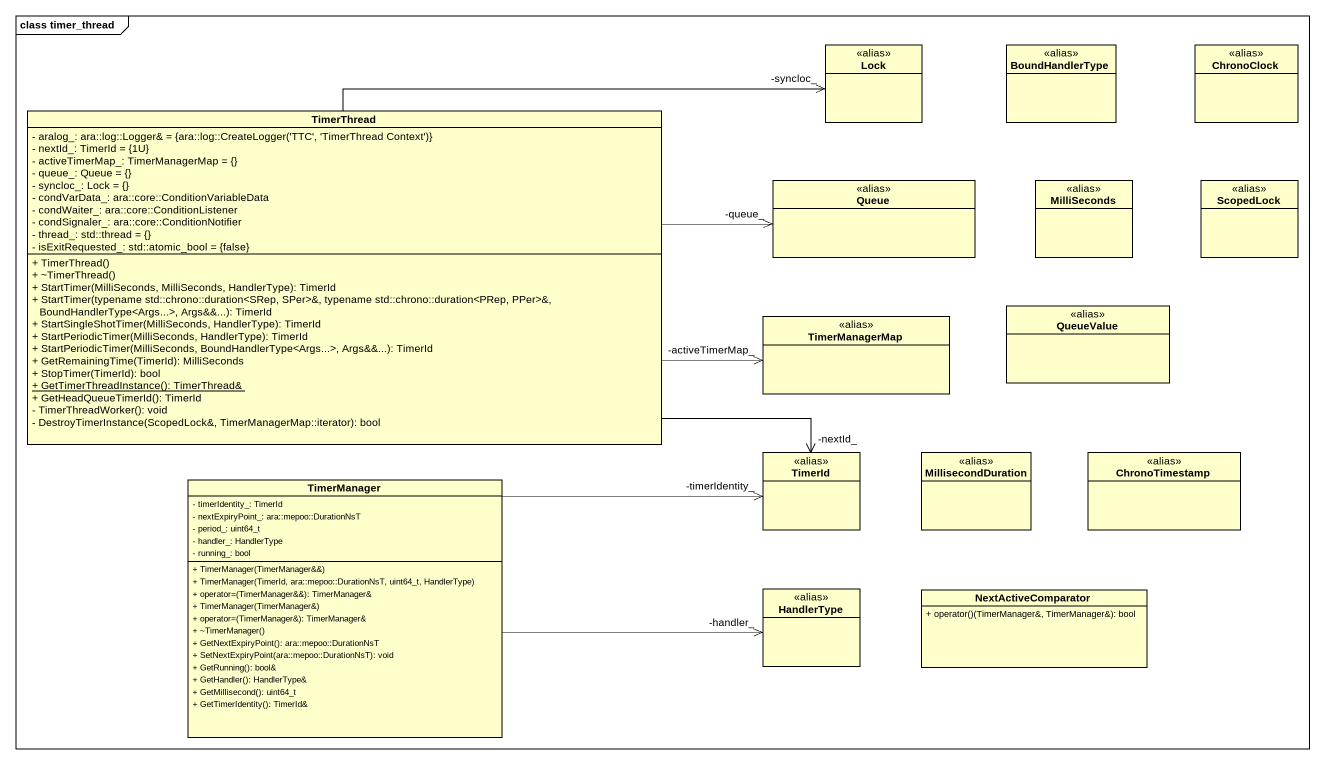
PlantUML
@startuml
mainframe class timer_thread
hide circle
hide empty members
skinparam classAttributeIconSize 0
class Lock <<alias>>
class BoundHandlerType <<alias>>
class ChronoClock <<alias>>
class TimerThread {
  {field} - aralog_: ara::log::Logger& = {ara::log::CreateLogger('TTC', 'TimerThread Context')}
  - nextId_: TimerId = {1U}
  - activeTimerMap_: TimerManagerMap = {}
  - queue_: Queue = {}
  - syncloc_: Lock = {}
  - condVarData_: ara::core::ConditionVariableData
  - condWaiter_: ara::core::ConditionListener
  - condSignaler_: ara::core::ConditionNotifier
  - thread_: std::thread = {}
  - isExitRequested_: std::atomic_bool = {false}
  + TimerThread()
  + ~TimerThread()
  + StartTimer(MilliSeconds, MilliSeconds, HandlerType): TimerId
  + StartTimer(typename std::chrono::duration<SRep, SPer>&, typename std::chrono::duration<PRep, PPer>&, BoundHandlerType<Args...>, Args&&...): TimerId
  + StartSingleShotTimer(MilliSeconds, HandlerType): TimerId
  + StartPeriodicTimer(MilliSeconds, HandlerType): TimerId
  + StartPeriodicTimer(MilliSeconds, BoundHandlerType<Args...>, Args&&...): TimerId
  + GetRemainingTime(TimerId): MilliSeconds
  + StopTimer(TimerId): bool
  {static} + GetTimerThreadInstance(): TimerThread&
  + GetHeadQueueTimerId(): TimerId
  - TimerThreadWorker(): void
  - DestroyTimerInstance(ScopedLock&, TimerManagerMap::iterator): bool
}
class "Queue" as Queue_ <<alias>>
class MilliSeconds <<alias>>
class ScopedLock <<alias>>
class TimerManagerMap <<alias>>
class QueueValue <<alias>>
class TimerId <<alias>>
class MillisecondDuration <<alias>>
class ChronoTimestamp <<alias>>
class TimerManager {
  - timerIdentity_: TimerId
  - nextExpiryPoint_: ara::mepoo::DurationNsT
  - period_: uint64_t
  - handler_: HandlerType
  - running_: bool
  + TimerManager(TimerManager&&)
  + TimerManager(TimerId, ara::mepoo::DurationNsT, uint64_t, HandlerType)
  + operator=(TimerManager&&): TimerManager&
  + TimerManager(TimerManager&)
  + operator=(TimerManager&): TimerManager&
  + ~TimerManager()
  + GetNextExpiryPoint(): ara::mepoo::DurationNsT
  + SetNextExpiryPoint(ara::mepoo::DurationNsT): void
  + GetRunning(): bool&
  + GetHandler(): HandlerType&
  + GetMillisecond(): uint64_t
  + GetTimerIdentity(): TimerId&
}
class HandlerType <<alias>>
class NextActiveComparator {
  + operator()(TimerManager&, TimerManager&): bool
}
TimerThread -right-> "-syncloc_" Lock
TimerThread -right-> "-queue_" Queue_
TimerThread -right-> "-activeTimerMap_" TimerManagerMap
TimerThread -right-> "-nextId_" TimerId
TimerManager -right-> "-timerIdentity_" TimerId
TimerManager -right-> "-handler_" HandlerType
@enduml
